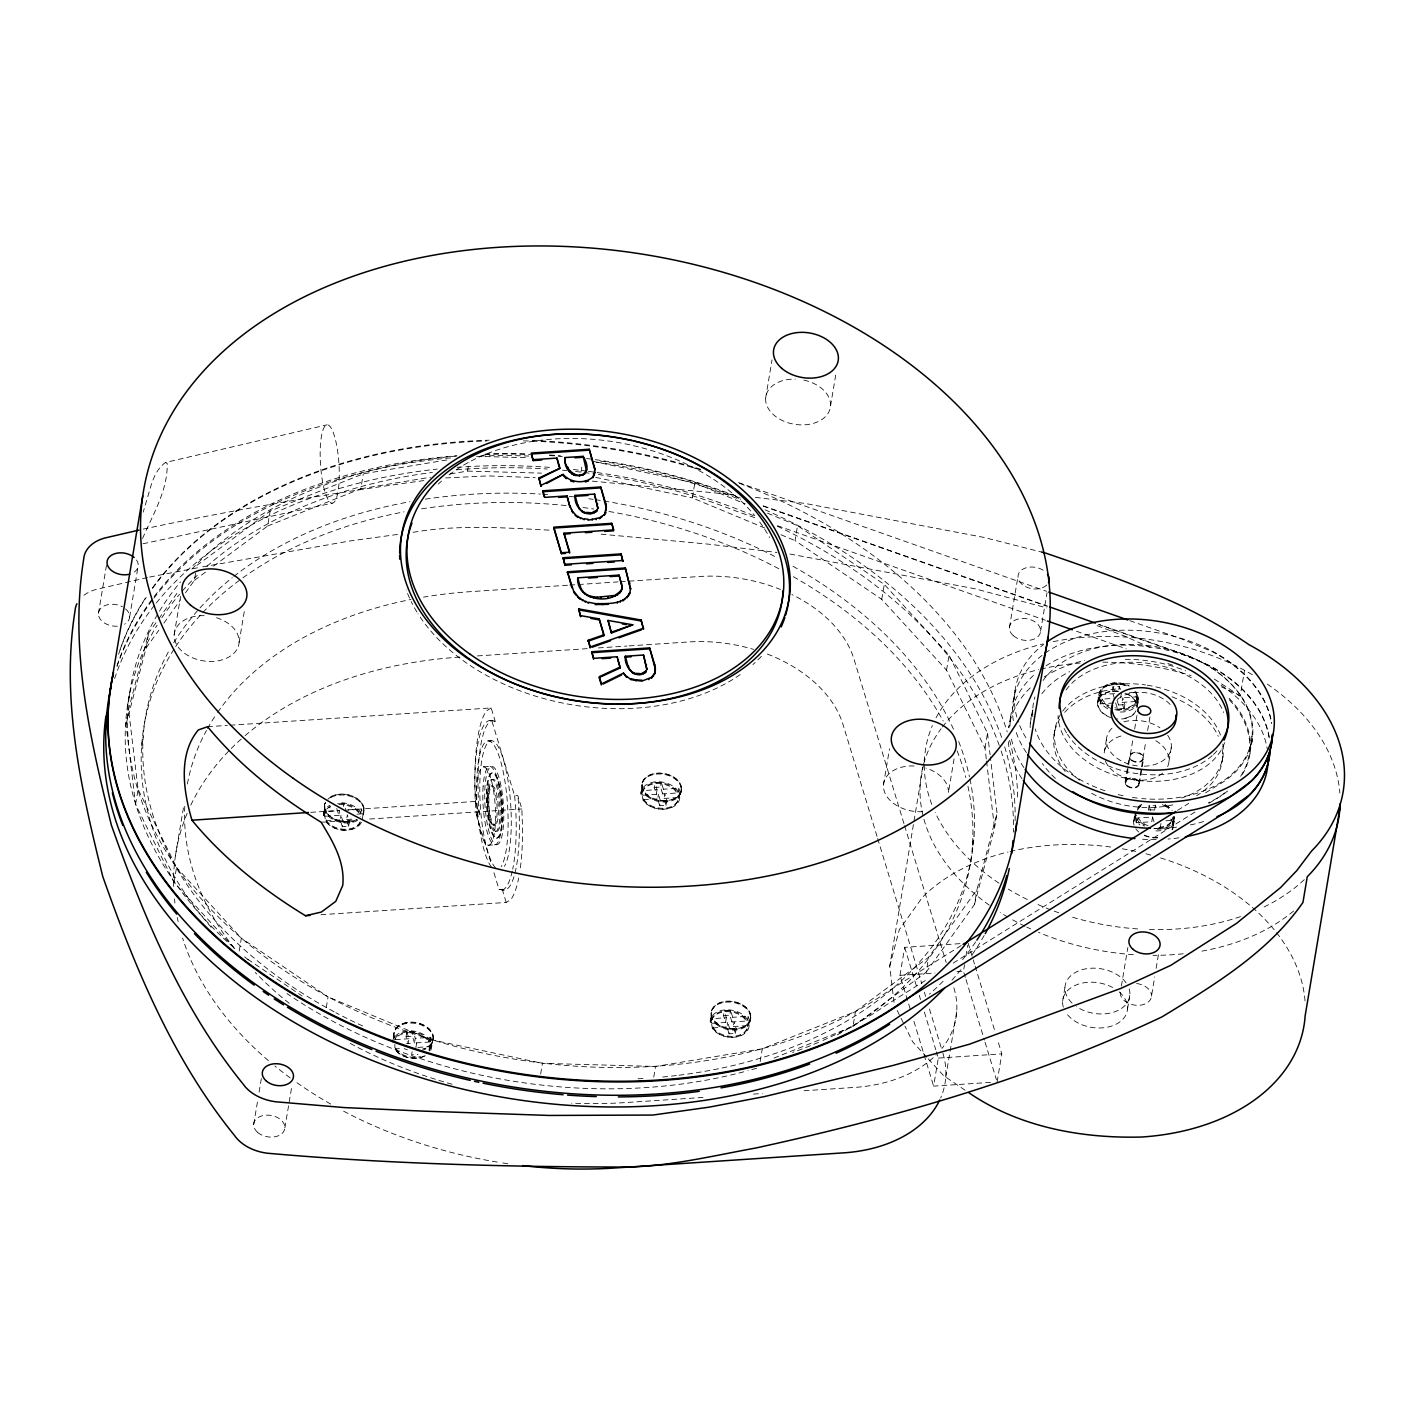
<?xml version="1.0" encoding="UTF-8"?>
<svg xmlns="http://www.w3.org/2000/svg" width="1415" height="1415" viewBox="0 0 1415 1415"><rect width="100%" height="100%" fill="white"/><g stroke="black" fill="none" stroke-linecap="round" stroke-linejoin="round"><path stroke-width="0.75" stroke-dasharray="5 3.75" d="M98.449 613.385L106.691 564.09M129.614 617.099L138.21 565.682M127.332 706.934L129.685 692.926M234.43 948.351L174.045 882.376L135.575 804.357L126.041 724.409L128.553 709.463L148.61 633.053L157.507 620.584M126.041 724.409L146.116 647.999L148.61 633.053M141.624 746.059L143.18 736.72M135.575 804.357L138.086 789.393L128.553 709.463M174.187 634.663L180.589 596.423M185.506 592.797L194.403 580.345L196.19 569.661M175.389 855.951L183.862 805.294M174.045 882.376L176.557 867.43L138.086 789.393M239.1 642.428L244.795 608.415M213.577 566.106L267.63 526.026L270.123 511.063L363.301 473.795L448.272 459.734M239.206 951.039L241.346 938.216L176.557 867.43M253.709 1124.271L257.654 1100.711M259.087 1092.132L261.952 1074.993M267.63 526.026L360.79 488.759L363.301 473.795M324.265 806.621L324.424 805.683M330.615 806.002A18.324 12.647 9.5 0 0 324.689 814.297L323.557 815.411L324.813 805.736M323.557 815.411L324.177 811.679L339.635 810.654L338.839 815.323L336.77 808.496M348.656 826.307L346.587 819.48L347.365 814.792L349.434 821.637L348.656 826.307L342.306 826.731L343.102 822.062L341.015 815.217L324.654 816.278L324.689 814.297M324.654 816.278L324.813 815.341M361.444 822.221A19.633 13.549 9.5 0 1 344.499 830.198A19.633 13.549 9.5 0 1 325.556 821.231L324.177 811.679M360.047 822.769A18.324 12.647 9.5 0 1 344.234 830.216A18.324 12.647 9.5 0 1 326.547 821.85L326.211 819.904L324.937 819.975M284.857 1127.985L292.021 1085.146M342.306 826.731L340.237 819.886L341.015 815.217M343.367 806.515L343.898 803.402L337.548 803.808M326.264 1007.639L328.05 996.956L241.346 938.216M338.981 803.702A18.324 12.647 9.5 0 1 359.039 812.033L359.375 813.979L358.879 812.953A18.324 12.647 9.5 0 0 338.839 804.622M359.534 813.041L360.807 812.953L361.426 809.221L345.985 810.229L343.898 803.402M362.346 818.79L363.743 810.371M363.991 811.361L364.133 810.424M450.129 473.972L467.551 471.089L468.984 462.546M393.565 1034.701L393.724 1033.764M392.698 1042.218L394.113 1033.799M425.296 1055.767A19.633 13.549 9.5 0 1 394.856 1049.311L394.873 1044.323M424.27 1055.961A18.324 12.647 9.5 0 1 395.864 1049.93L395.51 1047.967L394.237 1048.055M406.866 1031.889L408.935 1038.734L408.157 1043.403L406.07 1036.576L406.866 1031.889L413.198 1031.464L415.285 1038.309L414.507 1042.996L432.123 1041.847L430.744 1037.301L415.285 1038.309M414.507 1042.996L412.419 1036.151L413.198 1031.464M412.136 1051.699L411.624 1054.812L417.973 1054.387M415.886 1047.56L416.664 1042.873L417.708 1046.304M394.838 1039.176A18.324 12.647 9.5 0 1 410.651 1031.73A18.324 12.647 9.5 0 1 428.338 1040.096L428.692 1042.059L428.197 1041.033A18.324 12.647 9.5 0 0 410.492 1032.667A18.324 12.647 9.5 0 0 394.679 1040.113M428.851 1041.122L430.107 1041.033L430.744 1037.301M428.957 1050.319L430.744 1039.636L328.05 996.956M429.364 1050.85A18.324 12.647 9.5 0 0 430.195 1047.648L432.123 1041.847M430.195 1047.648L430.231 1045.685M430.744 1050.301A19.633 13.549 9.5 0 0 431.646 1046.87L433.061 1038.451M433.291 1039.441L433.45 1038.504M580.999 472.079L582.078 465.676M540.654 1074.02L542.44 1063.337L655.534 1066.468L762.296 1048.798L855.474 1011.53L928.682 957.212L976.987 889.557L997.044 813.147L990.341 756.972M641.685 785.626L641.844 784.688M666.094 805.312L664.006 798.467L664.785 793.797L666.872 800.642L666.094 805.312L659.744 805.736L660.522 801.067L658.435 794.222L642.092 795.265L641.968 794.24A18.324 12.647 9.5 0 1 656.259 783.627A18.324 12.647 9.5 0 1 676.299 791.958L676.812 792.966L676.458 791.02A18.324 12.647 9.5 0 0 656.418 782.69A18.324 12.647 9.5 0 0 642.127 793.302L640.977 794.416L642.233 784.724M640.977 794.416L641.596 790.684L657.055 789.658L654.968 782.813L661.318 782.389L663.405 789.234L662.627 793.921L680.244 792.771L678.864 788.208L663.405 789.234M641.968 794.24L642.127 793.302M642.092 795.265L642.251 794.328M764.825 528.06L692.342 497.921L694.836 482.975L591.735 461.078M681.181 789.375L679.766 797.795A19.633 13.549 9.5 0 1 664.449 809.15A19.633 13.549 9.5 0 1 642.976 800.236L641.596 790.684M680.279 792.807A19.633 13.549 9.5 0 1 647.292 794.982A19.633 13.549 9.5 0 1 657.551 773.368A19.633 13.549 9.5 0 1 680.279 792.807L678.316 798.573A18.324 12.647 9.5 0 1 664.024 809.168A18.324 12.647 9.5 0 1 643.966 800.837L643.63 798.891L642.357 798.98M657.055 789.658L656.277 794.328L654.19 787.483L654.968 782.813M659.744 805.736L657.657 798.891L658.435 794.222M662.627 793.921L660.54 787.076L661.318 782.389M676.954 792.046L678.227 791.958L678.864 788.208M678.316 798.573L678.351 796.61M681.411 790.366L681.57 789.428M765.639 398.128L772.042 359.87M653.748 1077.151L655.534 1066.468M711.002 1013.688L711.144 1012.769M735.393 1033.392L733.324 1026.547L734.102 1021.878L736.171 1028.723L735.393 1033.392L729.043 1033.817L729.822 1029.147L727.752 1022.302L711.391 1023.346L711.267 1022.32A18.324 12.647 9.5 0 1 725.559 1011.707A18.324 12.647 9.5 0 1 745.617 1020.038L746.112 1021.046L745.776 1019.101A18.324 12.647 9.5 0 0 725.718 1010.77A18.324 12.647 9.5 0 0 711.427 1021.382L710.277 1022.497L711.533 1012.804M710.277 1022.497L710.914 1018.765L726.355 1017.739L724.285 1010.894L730.635 1010.469L732.705 1017.314L731.926 1021.984L749.543 1020.852L748.164 1016.288L732.705 1017.314M711.267 1022.32L711.427 1021.382M711.391 1023.346L711.55 1022.408M750.481 1017.456L749.083 1025.875A19.633 13.549 9.5 0 1 733.766 1037.23A19.633 13.549 9.5 0 1 712.293 1028.298L710.914 1018.765M749.579 1020.887A19.633 13.549 9.5 0 1 716.591 1023.063A19.633 13.549 9.5 0 1 726.85 1001.449A19.633 13.549 9.5 0 1 749.579 1020.887L747.615 1026.653A18.324 12.647 9.5 0 1 733.324 1037.248A18.324 12.647 9.5 0 1 713.284 1028.917L712.948 1026.972L711.674 1027.06M986.29 758.971L985.017 748.164L946.529 670.144L881.74 599.341L795.035 540.601L797.547 525.655L767.337 513.097M726.355 1017.739L725.577 1022.408L723.507 1015.563L724.285 1010.894M830.552 405.875L836.23 371.88M729.043 1033.817L726.974 1026.972L727.752 1022.302M731.926 1021.984L729.857 1015.156L730.635 1010.469M746.271 1020.127L747.544 1020.038L748.164 1016.288M747.615 1026.653L747.651 1024.672M750.711 1018.446L750.87 1017.509M760.156 1061.621L762.296 1048.798M881.74 599.341L884.251 584.377L797.547 525.655M883.473 784.83L889.522 748.712M773.97 1058.084L852.962 1026.494L855.474 1011.53M894.015 1002.368L889.717 966.268L913.648 823.247M914.002 821.071L924.526 758.245M946.529 670.144L949.04 655.18L884.251 584.377M910.128 1008.807L899.958 975.36L904.663 947.325L965.95 943.257M954.064 758.865L948.368 792.86A32.722 22.569 9.5 0 0 925.976 768.097M852.962 1026.494L926.188 972.176L928.682 957.212M985.017 748.164L987.511 733.2L949.04 655.18M972.476 845.25L974.033 835.911M1009.426 627.57L1018.022 576.135M990.535 1082.369L933.617 1086.136L938.322 1058.084L936.412 1051.805M945.751 1077.116L956.717 1011.672M965.348 977.429L963.456 971.168L964.535 964.694M965.985 956.062L967.789 945.273M926.188 972.176L974.475 904.503L976.987 889.557M1010.664 716.556L1008.789 727.77A130.905 90.277 9.5 0 1 1030.987 687.212M1013.158 701.592L1015.033 690.379M974.475 904.503L994.533 828.111L997.044 813.147M1040.573 631.285L1047.029 592.726M1030.279 723.666L1032.791 708.703M1054.051 734.845L1054.829 730.175M997.115 1081.927L1001.802 1053.874L997.363 1039.247M1097.492 702.671L1098.659 695.649M1097.881 702.707L1099.278 694.305A19.633 13.549 9.5 0 1 1129.276 686.063M1113.711 702.972L1100.198 703.874L1098.801 699.311L1099.278 694.305M1099.437 695.579L1100.711 695.49L1100.729 693.509A18.324 12.647 9.5 0 1 1128.728 685.815M1100.711 695.49L1100.729 693.509M1100.198 703.874L1100.817 700.142L1102.586 701.062A18.324 12.647 9.5 0 0 1108.936 706.492M1102.09 700.054L1102.25 699.116L1102.745 700.124A18.324 12.647 9.5 0 0 1109.077 705.554M1106.813 715.601A19.633 13.549 9.5 0 1 1098.765 699.293L1114.401 698.32L1112.172 691.44L1112.968 686.77L1119.318 686.346L1120.344 689.777M1062.63 1001.201L1064.964 987.192M1106.424 739.426L1104.089 753.452A32.722 22.569 9.5 0 1 1121.635 735.835M1118.787 689.476L1119.318 686.346M1124.076 709.269L1121.989 702.424L1122.785 697.754L1124.854 704.599L1124.076 709.269L1117.726 709.693L1118.504 705.024L1116.948 699.894M1121.388 693.191L1120.609 697.878L1136.952 696.817L1136.935 698.798A18.324 12.647 9.5 0 1 1114.755 708.685M1121.989 702.424L1137.448 701.416L1136.068 696.852L1136.687 693.102L1135.414 693.191L1135.078 691.245M1136.935 698.798L1136.952 696.817M1137.448 701.416L1138.067 697.666L1136.811 697.754M1137.519 703.149L1138.067 697.666M1137.2 707.412L1138.385 700.39M1125.102 782.177L1129.4 756.477M1125.739 782.265L1128.604 765.214M1128.958 763.074L1132.884 739.55M1134.653 728.99L1137.872 709.799M1138.721 783.804L1141.215 768.893M1141.587 766.753L1145.867 741.106M1147.636 730.529L1150.501 713.478M1139.376 783.892L1141.887 768.893M1142.241 766.753L1143.674 758.175M1133.61 821.531L1134.777 814.527A20.022 13.814 9.5 0 0 1139.942 824.998M1135.396 813.165L1133.999 821.584A19.633 13.549 9.5 0 1 1137.059 815.128M1134.936 818.188L1152.553 817.056L1151.775 821.726L1136.316 822.752L1134.936 818.188L1135.555 814.456M1136.316 822.752L1136.935 819.002L1138.704 819.939A18.324 12.647 9.5 0 0 1145.053 825.352M1138.208 818.931L1138.368 817.994L1138.863 819.002A18.324 12.647 9.5 0 0 1148.025 825.706M1148.308 810.317L1149.086 805.648L1155.436 805.223L1156.992 810.353M1121.388 986.06L1127.843 947.502M1154.658 809.911L1155.436 805.223M1127.525 1008.966L1129.878 994.94M1169.002 761.199L1171.337 747.173M1160.972 823.477L1160.194 828.146L1153.844 828.571M1165.854 820.788L1173.566 820.293L1174.202 816.543L1172.947 826.236M1173.336 826.289L1174.503 819.267A20.022 13.814 9.5 0 1 1153.72 830.711M1120.309 992.499A15.707 10.825 9.5 0 0 1135.166 1005.181A15.707 10.825 9.5 0 0 1151.474 996.213L1154.693 976.934M1156.126 968.355L1158.637 953.356M1222.171 761.111L1222.949 756.441M1221.34 686.859A209.438 144.436 9.5 0 1 1240.212 696.021L1244.528 670.321M1249.675 749.844L1252.187 734.898M1249.976 753.47L1252.328 739.444M889.717 966.268L899.303 929.708L922.403 897.34A209.438 144.436 9.5 0 1 1008.046 851.971M143.304 512.088L144.242 508.533M145.179 505.067C150.397 490.492 152.113 472.185 165.467 462.475L327.148 424.801M142.544 538.496C152.838 514.582 167.872 490.191 167.218 463.483L165.467 462.475M158.781 618.797L179.104 590.303M146.116 647.999L158.816 630.206M163.892 623.078L180.412 599.925M196.897 565.381L270.123 511.063M194.403 580.345L206.608 571.289M491.164 707.942L486.548 710.878A98.183 23.029 86.2 0 0 474.821 781.009L475.528 801.438L479.579 814.828L476.413 815.022L475.582 806.462A85.077 19.951 86.2 0 1 489.961 720.518L495.232 721.332L491.164 707.942L229.566 725.258M320.94 914.709L506.216 902.452L510.833 899.515A98.183 23.029 86.2 0 0 518.686 878.043M961.192 945.556L888.072 991.314A438.508 302.403 9.5 0 1 334.241 999.998A438.508 302.403 9.5 0 1 158.356 613.013M1177.598 810.335L1188.795 803.331M1205.58 792.842L1216.776 785.856A111.272 76.728 9.5 0 0 1186.778 655.34L1099.579 624.546M925.269 980.56L885.719 1005.34A438.508 302.403 9.5 0 1 820.452 1041.511M953.25 963.084L1195.781 811.538M1208.835 803.366L1214.424 799.882A111.272 76.728 9.5 0 0 1228.415 790.331M143.216 529.104C236.075 509.418 329.801 493.269 423.881 480.587M147.443 577.55L96.132 589.454A39.266 27.08 9.5 0 0 81.221 597.661M149.583 577.055L200.612 567.203M142.844 543.802L332.277 503.174A39.266 9.215 86.2 0 0 336.399 443.974A39.266 9.215 86.2 0 0 320.462 444.805A39.266 9.215 86.2 0 0 332.277 503.174M202.734 566.814L350.124 540.954L397.898 534.392M360.79 488.759L430.514 477.226M413.109 532.305C458.637 524.417 504.96 527.883 550.806 530.236M445.672 477.934L487.91 475.9L535.153 477.598M567.503 585.244L470.824 591.629A366.52 252.754 9.5 0 0 423.492 597.148M569.697 585.085L576.294 584.66M578.487 584.519L618.054 581.901M620.248 581.742L626.845 581.317M629.038 581.158L699.364 576.506A130.905 90.277 9.5 0 1 780.443 589.454M477.439 655.923L587.313 648.654M598.315 647.928L626.88 646.036M629.074 645.894L688.415 641.968A130.905 90.277 9.5 0 1 753.594 649.379M207.581 726.709L227.373 725.4M489.961 720.518L495.232 721.332M1112.172 691.44L1118.522 691.033M1100.852 694.553L1115.038 693.615L1112.968 686.77M1129.488 692.66L1135.573 692.253M488.122 740.965L491.288 740.753M1118.504 705.024L1124.854 704.599M483.435 766.859L491.695 766.311M491.907 779.417L493.181 779.329M491.058 786.033L492.332 785.944M492.066 721.544L514.618 795.796L517.802 795.584L521.87 808.956L522.559 829.402A98.183 23.029 86.2 0 1 520.066 869.889M654.19 787.483L660.54 787.076M310.646 812.351L339.229 810.459M348.019 809.875L475.528 801.438M357.022 814.156L362.824 813.784L361.426 809.221M326.051 820.824L340.237 819.886M346.587 819.48L354.687 818.931M643.471 799.829L657.657 798.891M664.006 798.467L678.192 797.529M321.134 822.239L356.421 819.904M369.669 819.037L521.87 808.956M343.102 822.062L349.434 821.637M660.522 801.067L666.872 800.642M493.623 825.21A19.633 4.599 86.2 0 0 495.692 795.619A19.633 4.599 86.2 0 0 487.715 796.044A19.633 4.599 86.2 0 0 493.623 825.21L494.896 825.14A19.633 4.599 86.2 0 0 496.966 795.531A19.633 4.599 86.2 0 0 488.989 795.955A19.633 4.599 86.2 0 0 494.896 825.14M495.321 831.666A26.178 6.138 86.2 0 0 498.08 792.205A26.178 6.138 86.2 0 0 487.45 792.754A26.178 6.138 86.2 0 0 495.321 831.666L496.594 831.578A26.178 6.138 86.2 0 0 499.336 792.117A26.178 6.138 86.2 0 0 488.723 792.665A26.178 6.138 86.2 0 0 496.594 831.578M496.382 838.158A32.722 7.676 86.2 0 0 499.813 788.827A32.722 7.676 86.2 0 0 486.548 789.517A32.722 7.676 86.2 0 0 496.382 838.158L497.019 838.105A32.722 7.676 86.2 0 0 500.45 788.774A32.722 7.676 86.2 0 0 487.185 789.482A32.722 7.676 86.2 0 0 497.019 838.105M488.564 845.233A39.266 9.215 86.2 0 0 492.685 786.033A39.266 9.215 86.2 0 0 476.749 786.864A39.266 9.215 86.2 0 0 488.564 845.233L496.807 844.684A39.266 9.215 86.2 0 0 500.928 785.484A39.266 9.215 86.2 0 0 485.009 786.316A39.266 9.215 86.2 0 0 496.807 844.684M493.959 872.79L498.982 889.292L504.253 890.106A85.077 19.951 86.2 0 0 518.633 804.162L517.802 795.584M498.982 889.292L504.253 890.106M899.958 975.36L934.997 973.042M956.876 971.592L963.456 971.168M406.07 1036.576L412.419 1036.151M723.507 1015.563L729.857 1015.156M395.422 1039.636L408.935 1038.734M406.459 1043.545L410.315 1043.297M395.351 1048.904L399.401 1048.639M417.92 1047.418L430.072 1046.605M712.789 1027.909L726.974 1026.972M733.324 1026.547L747.491 1025.61M729.822 1029.147L736.171 1028.723M938.322 1058.084L1001.802 1053.874M702.99 1097.439L626.067 1102.533A366.52 252.754 9.5 0 1 571.607 1103.152M753.523 1094.096L762.314 1093.512M804.074 1090.753L854.607 1087.41A130.905 90.277 9.5 0 0 936.27 1054.759M476.59 456.32L528.785 457.753M467.551 471.089L541.503 473.141M592.319 481.118L733.819 494.737M601.145 534.163L710.118 544.315L776.959 552.451M755.38 497.355L804.976 503.404L983.761 537.382L1041.564 552.062M789.906 554.026L975.147 588.817L1046.905 607.937M595.68 477.403L692.342 497.921M430.744 1039.636L542.44 1063.337M738.542 482.586L1046.587 591.311M1129.842 620.69L1181.879 639.049L1212.584 651.82A130.905 90.277 9.5 0 1 1271.572 723.454M763.233 505.827L1047.684 606.239M740.363 498.08L698.727 483.399A458.159 315.952 9.5 0 0 596.988 460.565M763.251 506.163L1046.322 606.062M1098.358 624.44L1179.526 653.076L1210.232 665.846A130.905 90.277 9.5 0 1 1269.237 737.463M754.673 517.66L735.446 510.833A438.508 302.403 9.5 0 0 592.867 473.671M777.507 525.726L1045.331 620.248M1076.479 631.249L1126.305 648.831M1167.817 663.494L1174.043 665.687M1097.12 625.642L1125.031 636.272L1152.836 648.795M694.836 482.975L745.192 503.882M780.938 534.746L795.035 540.601M1214.265 679.076L1240.212 696.021M965.118 1090.222L943.663 1075.683L928.169 1058.756M247.873 959.299L302.067 996.001M926.772 1057.217L912.675 1041.829L904.928 1026.105M1136.068 691.864L1136.687 693.102M1134.918 692.183L1135.414 693.191M1100.817 700.142L1101.436 701.38A19.633 13.549 9.5 0 0 1122.909 710.312A19.633 13.549 9.5 0 0 1138.226 698.939M1136.935 819.002L1137.554 820.258A19.633 13.549 9.5 0 0 1144.346 826.059M897.181 1010.398L900.082 1016.288M901.054 1018.252L903.955 1024.142M678.227 791.958L677.608 790.702A19.633 13.549 9.5 0 0 656.135 781.788A19.633 13.549 9.5 0 0 640.818 793.143M643.63 798.891L644.126 799.917A18.324 12.647 9.5 0 0 664.183 808.248A18.324 12.647 9.5 0 0 678.475 797.635M747.544 1020.038L746.925 1018.782A19.633 13.549 9.5 0 0 725.453 1009.868A19.633 13.549 9.5 0 0 710.135 1021.223M712.948 1026.972L713.443 1027.98A18.324 12.647 9.5 0 0 733.483 1036.311A18.324 12.647 9.5 0 0 747.774 1025.716M360.807 812.953L360.188 811.715A19.633 13.549 9.5 0 0 338.716 802.783M326.211 819.904L326.706 820.912A18.324 12.647 9.5 0 0 344.393 829.278A18.324 12.647 9.5 0 0 360.206 821.832M430.107 1041.033L429.506 1039.795A19.633 13.549 9.5 0 0 410.545 1030.81A19.633 13.549 9.5 0 0 393.6 1038.787M395.51 1047.967L396.005 1048.993A18.324 12.647 9.5 0 0 420.52 1056.581M1149.086 805.648L1151.173 812.493M1152.553 817.056L1154.64 823.901M1115.639 702.848L1117.726 709.693M968.143 943.115L974.493 964.022M975.13 966.109L994.816 1030.898M965.985 979.534L984.415 1040.131M985.052 1042.218L996.478 1079.84M903.955 823.565L854.059 659.355A130.905 90.277 9.5 0 0 791.852 594.53M904.592 825.67L946.175 962.518M877.017 836.371L843.11 724.798A130.905 90.277 9.5 0 0 765.568 653.376M877.654 838.476L921.802 983.743M924.349 992.163L925.64 996.39M929.478 1009.019L941.629 1049.01M904.663 947.325L916.725 987.033M919.272 995.382L920.528 999.556M924.349 1012.096L935.775 1049.718M913.931 1021.347L933.617 1086.136M502.148 889.08L506.216 902.452M476.413 815.022L491.465 864.53M1173.3 817.976L1173.566 820.293M987.511 733.2L990.093 754.814M986.556 761.129L994.533 828.111M748.924 1024.601L749.083 1025.875M679.625 796.521L679.766 797.795M431.504 1045.597L431.646 1046.87M514.618 795.796L515.449 804.374A85.077 19.951 86.2 0 1 512.725 869.075M479.579 814.828L478.765 806.249A85.077 19.951 86.2 0 1 493.145 720.306M120.027 649.68A458.159 315.952 9.5 0 1 146.346 596.706M152.555 587.773A458.159 315.952 9.5 0 1 489.272 440.189M532.27 440.436A458.159 315.952 9.5 0 1 701.079 469.373M159.488 611.139A438.508 302.403 9.5 0 1 180.519 581.866M191.927 569.06A438.508 302.403 9.5 0 1 456.727 456.001M484.938 454.18A438.508 302.403 9.5 0 1 527.972 453.967M549.657 454.993A438.508 302.403 9.5 0 1 560.499 455.807M586.553 458.495A438.508 302.403 9.5 0 1 593.044 459.344M595.22 459.645A438.508 302.403 9.5 0 1 735.8 496.028M117.02 665.669A458.159 315.952 9.5 0 1 152.82 598.28M154.147 596.529A458.159 315.952 9.5 0 1 456.904 455.789M484.779 454.286A458.159 315.952 9.5 0 1 529.918 454.463M549.391 455.524A458.159 315.952 9.5 0 1 562.374 456.55M818.418 1042.377A438.508 302.403 9.5 0 1 792.63 1052.442M248.509 959.989A438.508 302.403 9.5 0 1 243.522 955.921M233.581 947.413A438.508 302.403 9.5 0 1 157.136 625.165M161.858 617.754A438.508 302.403 9.5 0 1 179.546 594.265M182.323 591.028A438.508 302.403 9.5 0 1 197.233 575.339M206.926 566.336A438.508 302.403 9.5 0 1 432.424 472.433M456.603 469.833A438.508 302.403 9.5 0 1 547.304 469.019M562.498 470.204A438.508 302.403 9.5 0 1 566.831 470.611M575.516 471.513A438.508 302.403 9.5 0 1 582.025 472.256M584.2 472.522A438.508 302.403 9.5 0 1 590.709 473.371M1229.069 698.232A111.272 76.728 9.5 0 1 1242.352 774.323M953.869 987.776A130.905 90.277 9.5 0 1 941.965 1048.409M452.11 1084.244A366.52 252.754 9.5 0 1 347.241 1041.794M289.191 1003.288A366.52 252.754 9.5 0 1 255.231 972.459M234.306 948.386A366.52 252.754 9.5 0 1 184.817 805.896M187.399 783.981A366.52 252.754 9.5 0 1 206.466 730.441M207.492 728.601A366.52 252.754 9.5 0 1 215.186 715.955M217.592 712.435A366.52 252.754 9.5 0 1 410.951 599.465M942.903 1053.22A130.905 90.277 9.5 0 1 940.657 1097.987M507.773 1163.696A366.52 252.754 9.5 0 1 501.458 1162.741M497.249 1162.069A366.52 252.754 9.5 0 1 341.935 1110.297M330.721 1104.107A366.52 252.754 9.5 0 1 295.505 1081.697M290.217 1077.894A366.52 252.754 9.5 0 1 274.917 1066.043M268.408 1060.613A366.52 252.754 9.5 0 1 182.606 938.092M178.166 921.607A366.52 252.754 9.5 0 1 177.282 917.468M174.947 903.018A366.52 252.754 9.5 0 1 174.487 898.896M173.674 886.533A366.52 252.754 9.5 0 1 187.417 812.723M190.795 805.17A366.52 252.754 9.5 0 1 229.743 750.003M231.211 748.535A366.52 252.754 9.5 0 1 241.912 738.435M245.113 735.641A366.52 252.754 9.5 0 1 459.857 657.073M357.5 820.435A20.022 13.814 9.5 0 1 333.392 819.763A20.022 13.814 9.5 0 1 325.185 803.119M330.739 797.547A20.022 13.814 9.5 0 1 354.864 798.202A20.022 13.814 9.5 0 1 363.071 814.845M394.007 1038.345A20.022 13.814 9.5 0 1 407.52 1023.275A20.022 13.814 9.5 0 1 431.823 1033.375A20.022 13.814 9.5 0 1 422.554 1050.213M407.396 1049.788A20.022 13.814 9.5 0 1 404.195 1048.586M353.396 821.195A20.022 13.814 9.5 0 1 331.446 817.569A20.022 13.814 9.5 0 1 325.326 802.181M330.898 796.61A20.022 13.814 9.5 0 1 355.024 797.282A20.022 13.814 9.5 0 1 363.231 813.926M394.166 1037.425A20.022 13.814 9.5 0 1 407.113 1022.408A20.022 13.814 9.5 0 1 431.504 1031.659A20.022 13.814 9.5 0 1 424.217 1048.816M394.537 1037.39A19.633 13.549 9.5 0 1 407.785 1022.603A19.633 13.549 9.5 0 1 431.628 1032.508A19.633 13.549 9.5 0 1 422.537 1049.028M430.355 1046.711A18.324 12.647 9.5 0 1 429.506 1049.912M327.873 799.263A19.633 13.549 9.5 0 1 354.811 797.494A19.633 13.549 9.5 0 1 360.683 816.844M357.394 819.267A19.633 13.549 9.5 0 1 333.745 818.613A19.633 13.549 9.5 0 1 325.698 802.305M323.398 814.138A19.633 13.549 9.5 0 1 329.748 805.241M324.53 815.235A18.324 12.647 9.5 0 1 330.456 806.921M1119.106 991.862A32.722 22.569 9.5 0 1 1113.623 1025.344A32.722 22.569 9.5 0 1 1066.202 1013.016M1063.337 1007.179A32.722 22.569 9.5 0 1 1076.532 984.822A32.722 22.569 9.5 0 1 1112.614 987.475M1129.17 988.961A32.722 22.569 9.5 0 1 1114.189 1011.99A32.722 22.569 9.5 0 1 1076.461 1006.613M1072.022 1003.04A32.722 22.569 9.5 0 1 1079.751 970.46A32.722 22.569 9.5 0 1 1126.287 983.124M1304.276 879.652A209.438 144.436 9.5 0 1 1260.942 908.448M1240.548 916.602A209.438 144.436 9.5 0 1 1146.415 929.407M1137.678 928.93A209.438 144.436 9.5 0 1 1069.068 916.177M1058.844 912.799A209.438 144.436 9.5 0 1 1052.76 910.588M1050.744 909.827A209.438 144.436 9.5 0 1 1036.877 904.061M1027.325 899.551A209.438 144.436 9.5 0 1 1008.311 889.133M998.972 883.172A209.438 144.436 9.5 0 1 935.191 812.44M931.813 804.445A209.438 144.436 9.5 0 1 932.379 725.559M936.023 717.865A209.438 144.436 9.5 0 1 1042.855 643.949M1053.238 641.632A209.438 144.436 9.5 0 1 1252.328 674.672M1267.309 684.135A209.438 144.436 9.5 0 1 1339.863 793.037M1010.098 851.476A209.438 144.436 9.5 0 1 1111.465 847.125M1122.29 848.788A209.438 144.436 9.5 0 1 1137.412 851.759M1145.955 853.811A209.438 144.436 9.5 0 1 1152.288 855.491M1160.583 857.932A209.438 144.436 9.5 0 1 1305.196 1003.2M495.675 868.067A64.789 15.194 86.2 0 1 480.552 770.149A64.789 15.194 86.2 0 1 504.996 765.427A64.789 15.194 86.2 0 1 504.394 866.387M491.465 867.112A64.789 15.194 86.2 0 1 477.598 768.027A64.789 15.194 86.2 0 1 502.095 766.753A64.789 15.194 86.2 0 1 501.228 866.599M512.283 871.145A85.077 19.951 86.2 0 1 501.069 890.318M967.913 786.209A418.875 288.872 9.5 0 1 837.026 1035.055M756.565 1068.219A418.875 288.872 9.5 0 1 747.898 1070.695M743.812 1071.792A418.875 288.872 9.5 0 1 286.891 993.471M211.206 927.303A418.875 288.872 9.5 0 1 174.487 648.424M175.69 646.584A418.875 288.872 9.5 0 1 241.098 579.106M242.885 577.815A418.875 288.872 9.5 0 1 404.071 511.859M421.546 508.852A418.875 288.872 9.5 0 1 569.909 505.951M582.98 507.525A418.875 288.872 9.5 0 1 593.787 509.029M608.945 511.469A418.875 288.872 9.5 0 1 779.771 569.237M793.355 576.701A418.875 288.872 9.5 0 1 943.186 721.049M957.106 750.834A418.875 288.872 9.5 0 1 965.808 777.454M984.203 935.474A458.159 315.952 9.5 0 1 971.504 955.585M960.891 969.682A458.159 315.952 9.5 0 1 950.739 981.532M114.633 678.634A458.159 315.952 9.5 0 1 154.942 604.683M156.322 602.949A458.159 315.952 9.5 0 1 437.253 469.108M457.151 467.304A458.159 315.952 9.5 0 1 551.372 467.498M573.358 469.532A458.159 315.952 9.5 0 1 586.323 471.071M588.463 471.354A458.159 315.952 9.5 0 1 755.221 516.369M777.295 526.221A458.159 315.952 9.5 0 1 1000.476 749.03M1001.13 750.994A458.159 315.952 9.5 0 1 1013.388 832.126M975.66 941.93A458.159 315.952 9.5 0 1 962.571 959.618M943.133 981.249A458.159 315.952 9.5 0 1 929.514 994.091M117.02 666.5A458.159 315.952 9.5 0 1 152.555 599.872M153.899 598.121A458.159 315.952 9.5 0 1 452.199 457.788M480.446 456.054A458.159 315.952 9.5 0 1 528.732 456.054M596.599 462.192A458.159 315.952 9.5 0 1 740.452 499.654M765.02 509.807A458.159 315.952 9.5 0 1 1002.156 738.984M1004.685 746.855A458.159 315.952 9.5 0 1 1015.068 822.08M969.947 779.046A418.875 288.872 9.5 0 1 678.616 1075.276M676.388 1075.559A418.875 288.872 9.5 0 1 660.752 1077.204M643.029 1078.513A418.875 288.872 9.5 0 1 634.362 1078.955M362.7 1025.981A418.875 288.872 9.5 0 1 335.886 1012.733M334.046 1011.743A418.875 288.872 9.5 0 1 169.287 650.299M173.709 642.799A418.875 288.872 9.5 0 1 232.237 577.727M233.935 576.383A418.875 288.872 9.5 0 1 409.979 501.706M425.314 499.159A418.875 288.872 9.5 0 1 540.406 494.065M542.635 494.189A418.875 288.872 9.5 0 1 549.321 494.631M569.272 496.382A418.875 288.872 9.5 0 1 573.676 496.86M588.852 498.752A418.875 288.872 9.5 0 1 593.186 499.353M595.344 499.672A418.875 288.872 9.5 0 1 601.835 500.68M604.01 501.034A418.875 288.872 9.5 0 1 775.721 556.944M792.966 566.248A418.875 288.872 9.5 0 1 953.622 729.503M958.663 741.478A418.875 288.872 9.5 0 1 969.47 776.853M216.513 617.736A32.722 22.569 9.5 0 1 230.999 655.693A32.722 22.569 9.5 0 1 177.158 645.523A32.722 22.569 9.5 0 1 206.042 615.773M803.826 380.122A32.722 22.569 9.5 0 1 824.644 417.39A32.722 22.569 9.5 0 1 769.901 410.863A32.722 22.569 9.5 0 1 795.354 379.114M922.668 811.662A32.722 22.569 9.5 0 1 883.632 788.562A32.722 22.569 9.5 0 1 915.523 766.081M118.595 654.314A458.159 315.952 9.5 0 1 146.24 597.395M152.431 588.481A458.159 315.952 9.5 0 1 487.008 440.949M523.515 440.861A458.159 315.952 9.5 0 1 700.956 470.063M739.55 483.382A458.159 315.952 9.5 0 1 1007.197 731.909M1009.585 740.257A458.159 315.952 9.5 0 1 1017.65 798.927M761.376 656.33A196.349 135.416 9.5 0 1 752.939 664.537M740.187 674.584A196.349 135.416 9.5 0 1 418.009 613.756M416.947 612.058A196.349 135.416 9.5 0 1 411.199 601.623M409.536 598.103A196.349 135.416 9.5 0 1 406.193 590.002M438.314 484.072A189.805 130.888 9.5 0 1 441.533 481.118M449.05 474.927A189.805 130.888 9.5 0 1 754.726 515.644M759.696 522.029A189.805 130.888 9.5 0 1 769.636 537.594M1046.729 585.032A15.707 10.825 9.5 0 1 1024.071 585.81A15.707 10.825 9.5 0 1 1022.143 569.608A15.707 10.825 9.5 0 1 1045.137 571.66M125.564 608.892A15.707 10.825 9.5 0 1 124.52 624.21M117.357 626.191A15.707 10.825 9.5 0 1 98.679 611.97A15.707 10.825 9.5 0 1 122.451 606.787M136.494 560.004A15.707 10.825 9.5 0 1 133.134 572.792M1293.628 910.995A209.438 144.436 9.5 0 1 1200.574 951.358M1183.241 953.781A209.438 144.436 9.5 0 1 1153.013 955.337M1133.38 954.647A209.438 144.436 9.5 0 1 1038.468 932.326M1030.651 928.894A209.438 144.436 9.5 0 1 1026.812 927.108M1024.902 926.188A209.438 144.436 9.5 0 1 1009.779 918.229M1007.851 917.115A209.438 144.436 9.5 0 1 1000.228 912.498M989.28 905.158A209.438 144.436 9.5 0 1 941.081 728.743M942.425 726.956A209.438 144.436 9.5 0 1 1038.557 669.649M1040.609 669.154A209.438 144.436 9.5 0 1 1081.378 662.928M1102.851 662.167A209.438 144.436 9.5 0 1 1191.094 675.609M1136.616 983.513A15.707 10.825 9.5 0 1 1151.474 996.213M1137.908 807.93A20.022 13.814 9.5 0 1 1141.251 805.453M1162.299 804.728A20.022 13.814 9.5 0 1 1169.338 808.814M1136.192 693.173A20.022 13.814 9.5 0 1 1117.585 711.833M1107.786 708.809A20.022 13.814 9.5 0 1 1101.33 689.547A20.022 13.814 9.5 0 1 1127.755 686.505M1134.087 713.991A20.022 13.814 9.5 0 1 1116.417 718.855M1111.306 717.759A20.022 13.814 9.5 0 1 1097.775 700.885A20.022 13.814 9.5 0 1 1118.274 691.228M1128.091 694.252A20.022 13.814 9.5 0 1 1136.776 703.75M1157.718 837.875A20.022 13.814 9.5 0 1 1142.736 834.691M1138.774 832.002A20.022 13.814 9.5 0 1 1135.803 828.765M1134.034 825.193A20.022 13.814 9.5 0 1 1136.74 814.952M1149.228 809.946A20.022 13.814 9.5 0 1 1154.392 810.087M1171.142 819.055A20.022 13.814 9.5 0 1 1172.416 829.774M1157.629 837.592A19.633 13.549 9.5 0 1 1142.949 834.479M1170.789 819.144A19.633 13.549 9.5 0 1 1172.044 829.668M1174.344 817.817A19.633 13.549 9.5 0 1 1155.666 829.19M1138.474 806.709A19.633 13.549 9.5 0 1 1141.746 804.268M1165.412 804.923A19.633 13.549 9.5 0 1 1172.204 810.742M1158.92 827.333A18.324 12.647 9.5 0 0 1173.212 816.738L1173.053 817.658A18.324 12.647 9.5 0 1 1155.613 828.27M1137.695 809.185A18.324 12.647 9.5 0 1 1139.712 806.355M1164.863 804.693A18.324 12.647 9.5 0 1 1171.196 810.123M1137.536 810.123A18.324 12.647 9.5 0 1 1142.63 805.029M1164.704 805.63A18.324 12.647 9.5 0 1 1171.036 811.06M1135.927 710.79A19.633 13.549 9.5 0 1 1121.511 718.714M1098.765 699.293A19.633 13.549 9.5 0 1 1118.257 691.493M1124.854 693.102A19.633 13.549 9.5 0 1 1136.811 707.359M1137.076 697.86A18.324 12.647 9.5 0 1 1114.914 707.765M1100.587 694.447A18.324 12.647 9.5 0 1 1127.207 686.08M1162.688 773.085A32.722 22.569 9.5 0 1 1129.754 778.975A32.722 22.569 9.5 0 1 1104.797 759.431M1155.825 740.699A32.722 22.569 9.5 0 1 1167.499 766.912M1229.387 699.877A110.618 76.286 9.5 0 1 1240.548 776.322M1224.718 792.966A110.618 76.286 9.5 0 1 1208.463 802.747M1055.378 778.409A110.618 76.286 9.5 0 1 1042.413 763.569M1030.173 727.646A110.618 76.286 9.5 0 1 1033.056 709.959M1041.864 693.739A110.618 76.286 9.5 0 1 1069.634 671.665M1125.243 659.337A110.618 76.286 9.5 0 1 1185.699 670.851M1043.103 680.491A110.618 76.286 9.5 0 1 1174.45 651.059A110.618 76.286 9.5 0 1 1251.055 742.769A110.618 76.286 9.5 0 1 1141.728 798.555M1137.342 798.095A110.618 76.286 9.5 0 1 1131.239 797.246M1123.068 795.743A110.618 76.286 9.5 0 1 1115.02 793.797M1104.974 790.755A110.618 76.286 9.5 0 1 1086.932 783.256M1083.182 781.328A110.618 76.286 9.5 0 1 1035.196 728.902M1032.844 716.733A110.618 76.286 9.5 0 1 1034.949 696.923M1167.746 735.375A32.722 22.569 9.5 0 1 1141.622 766.187M1137.359 765.869A32.722 22.569 9.5 0 1 1131.045 764.684M1129.011 764.1A32.722 22.569 9.5 0 1 1114.065 726.479M1123.97 721.809A32.722 22.569 9.5 0 1 1159.858 727.752M1025.928 737.763A130.905 90.277 9.5 0 1 1018.004 720.889M1016.837 717.069A130.905 90.277 9.5 0 1 1043.775 644.303M1026.406 752.621A130.905 90.277 9.5 0 1 1015.51 730.193M1013.317 720.606A130.905 90.277 9.5 0 1 1128.18 630.188A130.905 90.277 9.5 0 1 1271.661 722.977M1224.647 742.627A85.077 58.669 9.5 0 1 1133.397 779.771A85.077 58.669 9.5 0 1 1058.031 715.566M1066.043 690.025A85.077 58.669 9.5 0 1 1149.21 663.458A85.077 58.669 9.5 0 1 1223.674 712.488M1203.617 821.549A130.905 90.277 9.5 0 1 1189.325 825.14M1176.502 827.174A130.905 90.277 9.5 0 1 1154.286 828.359M1023.894 767.584A130.905 90.277 9.5 0 1 1011.141 737.498M1010.027 726.001A130.905 90.277 9.5 0 1 1034.418 674.584M1046.003 665.828A130.905 90.277 9.5 0 1 1181.613 654.225A130.905 90.277 9.5 0 1 1269.149 737.94M1178.943 837.822A130.905 90.277 9.5 0 1 1168.029 839.042M1156.267 839.573A130.905 90.277 9.5 0 1 1138.827 838.953M1022.019 778.798A130.905 90.277 9.5 0 1 1008.188 739.125M1044.111 677.042A130.905 90.277 9.5 0 1 1084.58 660.487M1221.092 685.196A130.905 90.277 9.5 0 1 1267.274 749.154M1222.065 748.747A85.077 58.669 9.5 0 1 1196.595 795.69M1172.894 804.852A85.077 58.669 9.5 0 1 1090.647 792.754M1065.177 771.493A85.077 58.669 9.5 0 1 1059.605 719.333M1064.717 712.346A85.077 58.669 9.5 0 1 1120.079 688.681M1172.027 696.799A85.077 58.669 9.5 0 1 1218.297 736.348M1222.843 744.078A85.077 58.669 9.5 0 1 1181.525 798.007M1079.486 780.178A85.077 58.669 9.5 0 1 1061.533 712.859M1062.753 711.091A85.077 58.669 9.5 0 1 1145.496 684.948M1147.247 685.214A85.077 58.669 9.5 0 1 1220.738 735.782M1216.971 750.87A85.077 58.669 9.5 0 1 1213.469 754.513M1212.195 755.663A85.077 58.669 9.5 0 1 1067.529 734.403M1066.592 732.917A85.077 58.669 9.5 0 1 1064.098 728.407M1117.426 699.488A32.722 22.569 9.5 0 1 1172.451 707.323M716.149 1024.159A20.022 13.814 9.5 0 0 749.809 1021.931A20.022 13.814 9.5 0 0 726.62 1002.103A20.022 13.814 9.5 0 0 716.149 1024.159M646.85 796.079A20.022 13.814 9.5 0 0 680.491 793.85A20.022 13.814 9.5 0 0 657.303 774.023A20.022 13.814 9.5 0 0 646.85 796.079M647.009 795.142A20.022 13.814 9.5 0 0 680.65 792.913A20.022 13.814 9.5 0 0 657.462 773.103A20.022 13.814 9.5 0 0 647.009 795.142M716.308 1023.222A20.022 13.814 9.5 0 0 749.95 1020.993A20.022 13.814 9.5 0 0 726.779 1001.166A20.022 13.814 9.5 0 0 716.308 1023.222M1127.437 785.679A6.544 4.51 9.5 0 0 1138.421 784.954A6.544 4.51 9.5 0 0 1130.85 778.48A6.544 4.51 9.5 0 0 1127.437 785.679M483.099 786.439A39.266 9.215 86.2 0 0 494.914 844.808A39.266 9.215 86.2 0 0 499.035 785.608A39.266 9.215 86.2 0 0 483.099 786.439M1013.476 635.777A15.707 10.825 9.5 0 0 1039.866 634.026A15.707 10.825 9.5 0 0 1021.665 618.479A15.707 10.825 9.5 0 0 1013.476 635.777M257.742 1132.478A15.707 10.825 9.5 0 0 284.132 1130.726A15.707 10.825 9.5 0 0 265.949 1115.179A15.707 10.825 9.5 0 0 257.742 1132.478M1131.257 760.226A7.199 4.97 9.5 0 0 1143.355 759.431A7.199 4.97 9.5 0 0 1135.007 752.302A7.199 4.97 9.5 0 0 1131.257 760.226M1126.959 785.944A7.199 4.97 9.5 0 0 1139.04 785.148A7.199 4.97 9.5 0 0 1130.709 778.02A7.199 4.97 9.5 0 0 1126.959 785.944M1131.735 759.961A6.544 4.51 9.5 0 0 1142.736 759.236A6.544 4.51 9.5 0 0 1135.148 752.762A6.544 4.51 9.5 0 0 1131.735 759.961"/><path stroke-width="1.5" d="M606.274 510.585L605.762 503.581L600.703 486.972L542.812 490.793L544.156 496.665M606.434 506.782L604.24 515.396L605.762 512.212L605.602 513.15M621.822 589.471L622.105 586.164L619.027 575.091L577.798 577.815L577.638 578.753C577.09 601.145 613.862 605.673 621.981 588.534L621.061 591.612M110.158 690.591L142.738 495.887M541.75 460.017L533.19 460.582L531.35 453.065L589.241 449.245L594.99 469.09L592.973 477.704L595.025 471.956L594.866 472.893M538.92 477.987L540.99 486.212L538.92 477.987L560.004 468.277L556.909 458.089L533.349 459.645M556.909 458.089L559.226 467.18M560.004 468.277L538.761 478.924M564.992 457.558L564.833 458.478C563.842 482.444 598.297 481.029 583.157 456.355L564.992 457.558C562.993 468.683 580.468 483.753 586.588 469.621M546.491 483.506L563.17 474.414C570.139 482.78 585.12 484.461 593.115 476.767M567.769 468.117L567.91 467.18M566.495 477.704L566.336 478.641L563.011 475.352M569.431 471.673L569.591 470.735M567.026 495.904L569.909 506.888L567.026 495.904L544.81 497.373L542.812 490.793M571.996 474.184L572.155 473.247M569.573 553.124L563.948 533.19L613.756 529.882L611.758 523.32L553.866 527.141L561.472 553.672L565.522 553.407M573.588 475.033L573.729 474.096M575.357 475.599L575.516 474.662M571.43 564.815L564.992 565.239L563.152 557.74L621.043 553.902L622.883 561.419L621.043 553.902M571.324 509.117L572.88 512.831L570.068 505.951M598.032 507.384L596.829 511.027C586.482 519.358 574.331 507.773 574.95 496.311L575.109 495.374L594.618 494.083L597.873 508.321L595.043 496.948M579.46 475.865L579.602 474.945M586.447 470.541L583.157 456.355M564.992 565.239L563.152 557.74M577.886 505.986L575.109 495.374M583.175 475.086L583.316 474.149M571.837 587.773L567.433 571.801L625.324 567.963L630.524 589.065L625.324 567.963M584.501 474.308L584.66 473.371M573.04 511.894L577.709 517.183L575.074 515.202M585.916 466.915L586.075 465.977M594.99 469.09L594.831 470.028L589.241 449.245M579.602 509.541L578.045 505.067M585.509 473.282L585.668 472.362M585.439 481.012L585.279 481.949L588.481 480.994M580.769 518.704L577.868 516.245M582.255 512L579.761 508.604M583.917 512.814L582.414 511.063M584.218 519.712L580.928 517.784M585.792 513.362L584.077 511.876M594.159 466.844L594.3 465.906M567.433 571.801L574.154 592.814L576.559 595.733M594.247 475.458L594.406 474.52M588.021 520.207L599.695 517.766L604.4 514.476M590.197 513.61L596.988 510.09L596.829 511.027M594.459 495.02L594.618 494.083M580.221 587.207L577.798 577.815M592.195 520.172L592.354 519.252M581.282 589.807L580.362 586.288M594.265 512.796L594.424 511.859M574.295 591.894L580.062 599.058L577.78 597.183M578.717 608.91L580.592 616.586L578.717 608.91L641.137 620.018L643.454 629.109L641.137 620.018M595.733 512.035L595.892 511.098M582.821 592.089L581.441 588.87M597.413 504.695L597.554 503.775M606.274 507.702L600.703 486.972M582.609 600.685L580.221 598.121M596.193 519.659L596.352 518.739M584.819 594.052L582.98 591.152M585.421 602.065L582.768 599.748M599.695 517.766L599.535 518.704L602.365 516.351M587.278 595.697L584.979 593.115M588.516 603.197L585.58 601.127M590.161 596.953L587.437 594.76M605.602 504.518L605.762 503.581M593.433 597.784L593.593 596.847L590.32 596.016M590.126 647.928L588.233 640.27L604.01 634.751L599.182 618.903L580.751 615.649M627.252 596.794L627.093 597.731L629.781 592.779C623.714 605.213 607 603.444 595.45 603.657L595.291 604.594L608.344 604.329M597.077 598.156L597.236 597.236L615.136 595.414L621.22 590.674M604.93 531.403L613.597 530.82L611.758 523.32M593.575 659.249L591.718 651.749L649.609 647.911L654.685 664.59L655.251 671.577L655.375 667.774M601.11 598.103L601.269 597.165M588.074 641.207L603.851 635.689L599.182 618.903M602.755 604.7L602.914 603.763M607.849 597.661L608.008 596.723M603.851 635.689L604.01 634.751M611.722 597.201L611.881 596.263M608.043 620.442L611.439 633.053L632.753 624.793L608.043 620.442L611.439 633.053M614.994 596.352L615.136 595.414M621.592 583.546L621.433 584.483L619.027 575.091M617.63 595.131L617.789 594.194M617.294 603.126L617.453 602.189M619.664 593.522L619.805 592.584M621.946 587.101L622.105 586.164M620.301 602.171L620.46 601.234M623.113 599.995L622.954 600.915L625.377 598.492M617.117 657.692L617.276 656.755L593.716 658.329L591.718 651.749M629.728 583.935L629.887 582.998M628.561 595.839L628.72 594.901M601.357 684.895L599.146 677.608L620.212 667.898L617.276 656.755M646.973 668.287L645.877 671.966C635.848 680.509 624.705 667.685 625.2 657.161L625.359 656.224L643.524 655.021L646.814 669.224L643.524 655.021M623.537 673.098L626.721 677.325L623.537 673.098L601.516 683.958L599.306 676.671L620.371 666.96M628.136 666.801L625.359 656.224M629.817 670.356L628.295 665.864M626.88 676.388L630.966 679.66L641.826 681.128L651.572 677.325L654.774 673.204L651.413 678.263L651.572 677.325M632.363 672.868L629.976 669.419M633.955 673.717L632.523 671.93M635.724 674.283L634.115 672.779M636.025 680.969L636.184 680.031L641.986 680.191M639.828 674.548L646.036 671.028L645.877 671.966M643.542 673.752L643.701 672.832M644.886 672.992L645.045 672.054M646.301 665.598L646.46 664.661M655.216 668.711L649.609 647.911M648.848 679.66L649.007 678.74M654.526 665.528L654.685 664.59M653.341 676.388L653.5 675.45M1015.422 832.02L1048.002 637.316M1339.952 807.841L1305.143 1015.864A209.438 144.436 9.5 0 1 1141.781 1137.023C1081.714 1138.633 1018.888 1127.136 968.691 1092.628M629.64 593.716L630.683 588.127M654.614 674.141L655.393 670.639M963.067 944.389L1175.741 811.503M541.131 485.292L563.17 474.414M603.197 683.993L621.556 674.937M643.613 628.172L590.285 646.991L588.233 640.27M592.178 647.203L610.643 640.694M618.85 637.794L641.402 629.834M611.598 632.116L632.753 624.793M305.498 915.735L321.364 912.056L335.78 901.355L342.766 885.312C345.136 861.841 332.808 841.43 321.134 822.239C278.808 796.362 239.206 765.161 207.581 726.709L198.295 729.963C177.777 754.743 183.543 791.427 191.945 820.205C223.552 858.657 263.155 889.858 305.498 915.735L309.903 915.452M138.935 530.094L104.745 538.036A39.266 27.08 9.5 0 0 83.68 559.173C69.247 648.689 89.994 738.542 111.378 825.14C143.729 916.69 181.509 1008.152 243.239 1084.226A39.266 27.08 9.5 0 0 276.067 1101.807L344.181 1107.574L423.775 1111.146L548.932 1115.445L652.81 1115.055L709.074 1107.167L764.524 1096.572L892.741 1065.53L969.328 1044.252L1120.822 988.413L1170.753 965.366L1236.515 923.376L1280.504 887.647L1296.724 870.685L1311.563 851.034A209.438 144.436 9.5 0 0 1248.826 644.603C1187.273 602.047 1115.727 577.143 1045.455 553.035L1041.564 552.062M589.082 450.165L531.191 454.003L533.19 460.582M574.915 457.823L582.998 457.275M542.653 491.73L600.544 487.91M558.784 497.373L566.867 496.842M574.95 496.311L587.95 495.445M611.598 524.24L553.707 528.078L561.472 553.672M563.789 534.109L570.28 533.685M585.439 532.677L591.948 532.252M561.631 552.734L569.732 552.204L563.948 533.19M562.993 558.66L620.884 554.839M565.151 564.302L623.042 560.481M586.447 563.824L592.867 563.4M607.884 562.409L614.305 561.985M567.274 572.739L625.165 568.901M588.481 578.028L597.165 577.462M610.183 576.595L618.868 576.029M591.576 652.686L649.467 648.848M602.136 658.683L610.696 658.116M625.2 657.161L631.267 656.755M191.945 820.205L308.452 812.493M585.952 512.425L590.356 512.672M635.883 673.345L639.987 673.611M593.593 596.847L597.236 597.236M584.36 518.792L588.18 519.27M595.45 603.657L588.658 602.259M590.833 618.39L599.023 619.841M622.299 623.909L626.421 624.634M578.558 609.847L640.977 620.955M570.581 480.976L573.959 481.861M631.108 678.722L636.184 680.031M1048.674 592.036L1127.773 619.965M1049.753 606.964L1095.422 623.095M1047.401 620.99L1072.322 629.781M617.736 659.744L620.212 667.898M113.501 672.532A458.159 315.952 9.5 0 0 368.643 1031.517A458.159 315.952 9.5 0 0 902.629 1001.643L1229.9 797.069L1251.797 780.832A130.905 90.277 9.5 0 0 1272.35 734.916M1269.803 752.727A130.905 90.277 9.5 0 1 1249.445 794.859L1227.548 811.096L900.276 1015.669A458.159 315.952 9.5 0 1 367.741 1046.145A458.159 315.952 9.5 0 1 110.671 688.716M522.577 1165.606A366.52 252.754 9.5 0 0 615.118 1167.976L843.658 1152.854A130.905 90.277 9.5 0 0 939.755 1099.968M1340.146 803.649A209.438 144.436 9.5 0 1 1307.248 876.752L1302.95 902.452C1267.875 952.861 1213.592 985.353 1162.139 1016.801C1033.074 1078 895.147 1117.567 755.911 1147.989C709.34 1156.444 662.715 1168.153 615.03 1167.021C499.088 1166.791 382.97 1163.466 267.453 1153.225A39.266 27.08 9.5 0 1 234.642 1135.644C172.895 1059.587 135.115 968.108 102.782 876.557C81.38 789.959 60.65 700.107 75.083 610.59A39.266 27.08 9.5 0 1 76.888 603.727M1009.266 868.545A458.159 315.952 9.5 0 1 985.247 933.617M944.619 988.095A458.159 315.952 9.5 0 1 412.879 1075.152A458.159 315.952 9.5 0 1 105.789 716.981M1012.981 840.563A458.159 315.952 9.5 0 1 1011.725 853.493M1006.843 875.531A458.159 315.952 9.5 0 1 976.881 940.126M889.646 1024.265A458.159 315.952 9.5 0 1 836.124 1053.185M809.663 1064.009A458.159 315.952 9.5 0 1 720.978 1087.887M699.24 1091.319A458.159 315.952 9.5 0 1 618.32 1096.908M596.281 1096.607A458.159 315.952 9.5 0 1 567.539 1095.086M563.117 1094.732A458.159 315.952 9.5 0 1 483.099 1083.182M478.801 1082.28A458.159 315.952 9.5 0 1 474.52 1081.361M470.258 1080.388A458.159 315.952 9.5 0 1 375.983 1051.239M371.862 1049.576A458.159 315.952 9.5 0 1 287.387 1007.215M283.584 1004.862A458.159 315.952 9.5 0 1 274.174 998.884M268.638 995.205A458.159 315.952 9.5 0 1 263.155 991.473M254.205 985.141A458.159 315.952 9.5 0 1 194.439 933.67M176.751 914.143A458.159 315.952 9.5 0 1 146.311 872.259M122.769 825.405A458.159 315.952 9.5 0 1 112.369 792.86M105.524 730.441A458.159 315.952 9.5 0 1 106.673 713.39M1016.501 823.265A458.159 315.952 9.5 0 1 511.434 1073.048A458.159 315.952 9.5 0 1 113.377 673.239M784.883 617.365A196.349 135.416 9.5 0 1 781.186 626.916M399.773 559.226A196.349 135.416 9.5 0 1 399.649 555.14M399.667 553.106A196.349 135.416 9.5 0 1 632.081 440.684M634.079 441.126A196.349 135.416 9.5 0 1 785.502 615.419M782.99 590.798A189.805 130.888 9.5 0 1 615.33 704.104M613.155 704.086A189.805 130.888 9.5 0 1 411.96 523.002M1047.454 574.189A15.707 10.825 9.5 0 1 1048.462 582.609M129.791 574.136A15.707 10.825 9.5 0 1 109.45 568.512A15.707 10.825 9.5 0 1 113.182 554.326A15.707 10.825 9.5 0 1 134.16 557.475M1174.061 812.741A110.618 76.286 9.5 0 1 1072.871 791.763M1047.295 641.702A130.905 90.277 9.5 0 1 1241.68 658.736A130.905 90.277 9.5 0 1 1218.386 791.728A130.905 90.277 9.5 0 1 1029.519 743.211M1272.439 734.456A130.905 90.277 9.5 0 1 1172.858 812.829A130.905 90.277 9.5 0 1 1027.644 754.425M1269.856 751.312A130.905 90.277 9.5 0 1 1216.953 816.685M1150.413 828.288A130.905 90.277 9.5 0 1 1025.15 769.389M1268.052 760.633A130.905 90.277 9.5 0 1 1185.345 836.778M1134.936 838.6A130.905 90.277 9.5 0 1 1023.275 780.602M1059.11 708.261A85.077 58.669 9.5 0 1 1156.338 657.94A85.077 58.669 9.5 0 1 1224.063 740.169M1175.812 715.141A32.722 22.569 9.5 0 1 1140.649 737.639A32.722 22.569 9.5 0 1 1112.632 705.66M1139.553 713.231A6.544 4.51 9.5 0 0 1150.554 712.488A6.544 4.51 9.5 0 0 1142.984 706.014A6.544 4.51 9.5 0 0 1139.553 713.231M781.894 368.466A32.722 22.569 9.5 0 0 836.866 364.84A32.722 22.569 9.5 0 0 798.98 332.437A32.722 22.569 9.5 0 0 781.894 368.466M899.586 755.203A32.722 22.569 9.5 0 0 954.647 751.807A32.722 22.569 9.5 0 0 917.008 719.28A32.722 22.569 9.5 0 0 899.586 755.203M190.441 605.019A32.722 22.569 9.5 0 0 245.414 601.375A32.722 22.569 9.5 0 0 207.527 568.989A32.722 22.569 9.5 0 0 190.441 605.019M292.887 778.073A458.159 315.952 9.5 0 0 1040.821 669.613A458.159 315.952 9.5 0 0 452.429 252.118A458.159 315.952 9.5 0 0 292.887 778.073M465.747 657.232A196.349 135.416 9.5 0 0 786.28 610.749A196.349 135.416 9.5 0 0 534.109 431.823A196.349 135.416 9.5 0 0 465.747 657.232M470.063 654.208A189.805 130.888 9.5 0 0 779.913 609.281A189.805 130.888 9.5 0 0 536.161 436.315A189.805 130.888 9.5 0 0 470.063 654.208M1132.973 949.27A15.707 10.825 9.5 0 0 1159.363 947.537A15.707 10.825 9.5 0 0 1141.18 931.972A15.707 10.825 9.5 0 0 1132.973 949.27M266.356 1081.06A15.707 10.825 9.5 0 0 292.746 1079.309A15.707 10.825 9.5 0 0 274.563 1063.762A15.707 10.825 9.5 0 0 266.356 1081.06M1120.344 723.808A32.722 22.569 9.5 0 0 1175.317 720.164A32.722 22.569 9.5 0 0 1137.43 687.778A32.722 22.569 9.5 0 0 1120.344 723.808M1088.188 749.844A85.077 58.669 9.5 0 0 1227.088 729.716A85.077 58.669 9.5 0 0 1117.815 652.174A85.077 58.669 9.5 0 0 1088.188 749.844"/></g></svg>
